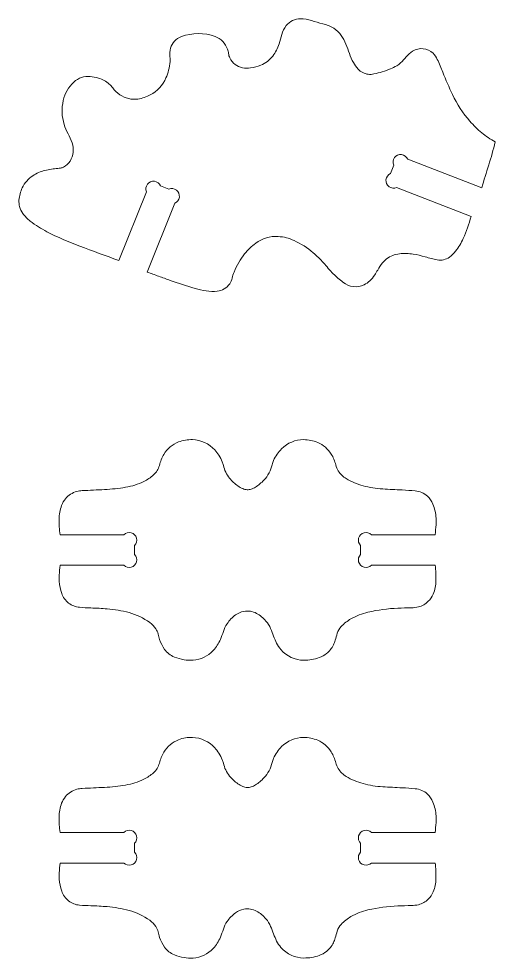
# Model space of a CAD drawing. Header units: millimetres. Extents: x -108 to 108, y -119 to 67.
# Drawn here: x 56.97 to 75.06, y -115.79 to -80.11 of the extents above; entities that cross this region are included whole.
import ezdxf

# ---------------------------------------------------------------- set-up
doc = ezdxf.new("R2010")
doc.units = ezdxf.units.MM
doc.header["$MEASUREMENT"] = 0
doc.layers.add('Capa 1', color=7, linetype='Continuous')

msp = doc.modelspace()

# ---------------------------------------------------------------- linework, layer by layer
at = {"layer": 'Capa 1', "color": 18, "lineweight": 9}
for points, knots in [([(61.8412, -89.7294), (61.8412, -89.7294), (62.8903, -87.1146), (62.8903, -87.1146), (62.8903, -87.1146), (62.9855, -87.0739), (63.0517, -86.9856), (63.0641, -86.8829), (63.0641, -86.8829), (63.0764, -86.7801), (63.033, -86.6786), (62.9503, -86.6166), (62.9503, -86.6166), (62.8675, -86.5545), (62.7579, -86.5413), (62.6627, -86.582), (62.6627, -86.582), (62.6627, -86.582), (62.3479, -86.4556), (62.3479, -86.4556), (62.3479, -86.4556), (62.3072, -86.3605), (62.2189, -86.2943), (62.1162, -86.2819), (62.1162, -86.2819), (62.0135, -86.2696), (61.912, -86.3129), (61.8499, -86.3957), (61.8499, -86.3957), (61.7878, -86.4785), (61.7746, -86.5881), (61.8153, -86.6832), (61.8153, -86.6832), (61.8153, -86.6832), (60.7672, -89.2953), (60.7672, -89.2953), (60.7672, -89.2953), (60.2715, -89.1121), (59.7759, -88.9289), (59.2802, -88.7457), (59.2802, -88.7457), (58.855, -88.5886), (58.44, -88.4053), (58.0376, -88.1968), (58.0376, -88.1968), (57.8157, -88.0818), (57.604, -87.948), (57.405, -87.797), (57.405, -87.797), (57.2957, -87.714), (57.2002, -87.6144), (57.1219, -87.5018), (57.1219, -87.5018), (57.0678, -87.4238), (57.0265, -87.3376), (56.9999, -87.2464), (56.9999, -87.2464), (56.9764, -87.1663), (56.968, -87.0825), (56.975, -86.9993), (56.975, -86.9993), (56.9886, -86.8371), (57.0315, -86.6786), (57.1015, -86.5317), (57.1015, -86.5317), (57.1903, -86.3454), (57.3279, -86.1866), (57.4997, -86.0723), (57.4997, -86.0723), (57.6403, -85.9787), (57.7962, -85.9103), (57.9603, -85.8703), (57.9603, -85.8703), (58.1222, -85.8308), (58.2872, -85.805), (58.4535, -85.7933), (58.4535, -85.7933), (58.4843, -85.7911), (58.5149, -85.7876), (58.5454, -85.7827), (58.5454, -85.7827), (58.5886, -85.7758), (58.6305, -85.7627), (58.6698, -85.7436), (58.6698, -85.7436), (58.7731, -85.6936), (58.8592, -85.6141), (58.9173, -85.5151), (58.9173, -85.5151), (59.0408, -85.3046), (59.0677, -85.0514), (58.991, -84.8197), (58.991, -84.8197), (58.9514, -84.7), (58.9003, -84.5844), (58.8383, -84.4745), (58.8383, -84.4745), (58.7763, -84.3646), (58.7265, -84.2482), (58.6895, -84.1276), (58.6895, -84.1276), (58.5985, -83.83), (58.5869, -83.5136), (58.6558, -83.2101), (58.6558, -83.2101), (58.7163, -82.9439), (58.8557, -82.702), (59.0556, -82.5162), (59.0556, -82.5162), (59.1411, -82.4367), (59.2421, -82.3758), (59.3523, -82.3374), (59.3523, -82.3374), (59.4548, -82.3016), (59.564, -82.2892), (59.6719, -82.3011), (59.6719, -82.3011), (59.7796, -82.313), (59.8862, -82.3332), (59.9908, -82.3616), (59.9908, -82.3616), (60.1442, -82.4033), (60.2852, -82.4819), (60.4014, -82.5904), (60.4014, -82.5904), (60.4499, -82.6356), (60.4945, -82.685), (60.5346, -82.7378), (60.5346, -82.7378), (60.6094, -82.8364), (60.6993, -82.9225), (60.801, -82.9929), (60.801, -82.9929), (60.9039, -83.0641), (61.019, -83.1155), (61.1406, -83.1446), (61.1406, -83.1446), (61.2562, -83.1723), (61.3761, -83.1771), (61.4935, -83.1587), (61.4935, -83.1587), (61.657, -83.1331), (61.8149, -83.0802), (61.9607, -83.0021), (61.9607, -83.0021), (62.2254, -82.8603), (62.4349, -82.6343), (62.5561, -82.3597), (62.5561, -82.3597), (62.5985, -82.2637), (62.6326, -82.1644), (62.658, -82.0626), (62.658, -82.0626), (62.6847, -81.9558), (62.7026, -81.8471), (62.7117, -81.7373), (62.7117, -81.7373), (62.7166, -81.6772), (62.7148, -81.6168), (62.7061, -81.5571), (62.7061, -81.5571), (62.69, -81.4455), (62.6976, -81.3316), (62.7285, -81.2231), (62.7285, -81.2231), (62.756, -81.1265), (62.8065, -81.038), (62.8757, -80.9652), (62.8757, -80.9652), (62.9497, -80.8873), (63.0404, -80.8272), (63.1408, -80.7893), (63.1408, -80.7893), (63.5536, -80.6335), (64.0092, -80.6329), (64.4225, -80.7875), (64.4225, -80.7875), (64.6417, -80.8695), (64.814, -81.0437), (64.8938, -81.2636), (64.8938, -81.2636), (64.9132, -81.3173), (64.9263, -81.373), (64.9327, -81.4297), (64.9327, -81.4297), (64.939, -81.4866), (64.9546, -81.5421), (64.9787, -81.594), (64.9787, -81.594), (65.0245, -81.6924), (65.0929, -81.7785), (65.1785, -81.8453), (65.1785, -81.8453), (65.2618, -81.9103), (65.3597, -81.954), (65.4638, -81.9726), (65.4638, -81.9726), (65.5628, -81.9902), (65.6639, -81.9919), (65.7634, -81.9777), (65.7634, -81.9777), (65.8979, -81.9584), (66.0296, -81.9235), (66.1558, -81.8735), (66.1558, -81.8735), (66.3361, -81.8021), (66.4929, -81.6821), (66.6088, -81.5266), (66.6088, -81.5266), (66.7134, -81.3864), (66.796, -81.2312), (66.854, -81.0661), (66.854, -81.0661), (66.8952, -80.9487), (66.9297, -80.8291), (66.9573, -80.7077), (66.9573, -80.7077), (66.9853, -80.585), (67.0408, -80.4701), (67.1196, -80.3719), (67.1196, -80.3719), (67.2526, -80.2063), (67.4543, -80.1108), (67.6667, -80.1128), (67.6667, -80.1128), (67.8064, -80.1142), (67.9451, -80.1364), (68.0783, -80.1787), (68.0783, -80.1787), (68.2213, -80.2242), (68.3658, -80.2651), (68.5114, -80.3014), (68.5114, -80.3014), (68.6578, -80.3379), (68.798, -80.3958), (68.9275, -80.4733), (68.9275, -80.4733), (69.0411, -80.5412), (69.1386, -80.633), (69.2133, -80.7423), (69.2133, -80.7423), (69.2839, -80.8456), (69.3427, -80.9565), (69.3888, -81.0728), (69.3888, -81.0728), (69.4352, -81.1902), (69.4783, -81.3089), (69.518, -81.4288), (69.518, -81.4288), (69.5578, -81.549), (69.61, -81.6646), (69.6739, -81.7739), (69.6739, -81.7739), (69.7256, -81.8626), (69.7864, -81.9457), (69.8553, -82.0219), (69.8553, -82.0219), (69.9536, -82.1305), (70.0878, -82.2), (70.2332, -82.2174), (70.2332, -82.2174), (70.3059, -82.2261), (70.3794, -82.2225), (70.4509, -82.2068), (70.4509, -82.2068), (70.6652, -82.1597), (70.8751, -82.0946), (71.0785, -82.0121), (71.0785, -82.0121), (71.1605, -81.9788), (71.2399, -81.9394), (71.316, -81.8941), (71.316, -81.8941), (71.3692, -81.8624), (71.4189, -81.8251), (71.4641, -81.7827), (71.4641, -81.7827), (71.5408, -81.7107), (71.6135, -81.6345), (71.6818, -81.5544), (71.6818, -81.5544), (71.7503, -81.4739), (71.8301, -81.4038), (71.9188, -81.3462), (71.9188, -81.3462), (72.0387, -81.2683), (72.1815, -81.2332), (72.3239, -81.2466), (72.3239, -81.2466), (72.4637, -81.2598), (72.5949, -81.3208), (72.6951, -81.4193), (72.6951, -81.4193), (72.7633, -81.4863), (72.8186, -81.5652), (72.8582, -81.6522), (72.8582, -81.6522), (72.9316, -81.8137), (73.0012, -81.9769), (73.0666, -82.1417), (73.0666, -82.1417), (73.1802, -82.4276), (73.3032, -82.7096), (73.4353, -82.9874), (73.4353, -82.9874), (73.6096, -83.3537), (73.8321, -83.6949), (74.097, -84.0021), (74.097, -84.0021), (74.2336, -84.1605), (74.3838, -84.3066), (74.5458, -84.439), (74.5458, -84.439), (74.7054, -84.5694), (74.8763, -84.6855), (75.0564, -84.7859), (75.0564, -84.7859), (74.9846, -85.081), (74.9026, -85.3734), (74.8104, -85.6627), (74.8104, -85.6627), (74.7182, -85.952), (74.6301, -86.2425), (74.5461, -86.5342), (74.5461, -86.5342), (74.5461, -86.5342), (71.7333, -85.4399), (71.7333, -85.4399), (71.7333, -85.4399), (71.6917, -85.3452), (71.6027, -85.2799), (71.4998, -85.2687), (71.4998, -85.2687), (71.397, -85.2574), (71.2959, -85.3018), (71.2347, -85.3853), (71.2347, -85.3853), (71.1736, -85.4687), (71.1615, -85.5784), (71.2032, -85.6731), (71.2032, -85.6731), (71.2032, -85.6731), (71.0802, -85.9893), (71.0802, -85.9893), (71.0802, -85.9893), (70.9855, -86.031), (70.9202, -86.12), (70.9089, -86.2228), (70.9089, -86.2228), (70.8977, -86.3257), (70.9421, -86.4267), (71.0255, -86.4879), (71.0255, -86.4879), (71.109, -86.5491), (71.2187, -86.5611), (71.3134, -86.5194), (71.3134, -86.5194), (71.3134, -86.5194), (74.1416, -87.6196), (74.1416, -87.6196), (74.1416, -87.6196), (74.0638, -87.9077), (73.9635, -88.1893), (73.8416, -88.4618), (73.8416, -88.4618), (73.7663, -88.6302), (73.6698, -88.7883), (73.5544, -88.9322), (73.5544, -88.9322), (73.4848, -89.0191), (73.4044, -89.0967), (73.3151, -89.1631), (73.3151, -89.1631), (73.184, -89.2607), (73.0176, -89.2981), (72.8573, -89.2661), (72.8573, -89.2661), (72.7035, -89.2353), (72.551, -89.1977), (72.4006, -89.1532), (72.4006, -89.1532), (72.25, -89.1088), (72.0967, -89.0742), (71.9417, -89.0496), (71.9417, -89.0496), (71.7688, -89.0221), (71.5931, -89.0175), (71.4191, -89.0358), (71.4191, -89.0358), (71.2428, -89.0543), (71.0753, -89.1212), (70.9347, -89.2291), (70.9347, -89.2291), (70.8767, -89.2737), (70.8242, -89.3251), (70.7786, -89.3823), (70.7786, -89.3823), (70.7102, -89.4678), (70.6489, -89.5588), (70.5952, -89.6542), (70.5952, -89.6542), (70.5599, -89.7169), (70.5226, -89.7783), (70.4832, -89.8385), (70.4832, -89.8385), (70.4291, -89.9212), (70.3651, -89.9972), (70.2927, -90.0646), (70.2927, -90.0646), (70.2286, -90.1244), (70.157, -90.1755), (70.0796, -90.2166), (70.0796, -90.2166), (69.9538, -90.2836), (69.8094, -90.3075), (69.6686, -90.2848), (69.6686, -90.2848), (69.5266, -90.2619), (69.3921, -90.2054), (69.2764, -90.1199), (69.2764, -90.1199), (69.1435, -90.0218), (69.0195, -89.912), (68.9061, -89.7919), (68.9061, -89.7919), (68.7801, -89.6584), (68.6571, -89.5221), (68.5373, -89.383), (68.5373, -89.383), (68.4173, -89.2437), (68.2865, -89.1142), (68.1459, -88.9957), (68.1459, -88.9957), (67.9251, -88.8095), (67.6805, -88.6536), (67.4185, -88.5319), (67.4185, -88.5319), (67.23, -88.4444), (67.0269, -88.3928), (66.8195, -88.3797), (66.8195, -88.3797), (66.5125, -88.3604), (66.2088, -88.4507), (65.9624, -88.6347), (65.9624, -88.6347), (65.8055, -88.7519), (65.6645, -88.8888), (65.5429, -89.0423), (65.5429, -89.0423), (65.4621, -89.1444), (65.3887, -89.2521), (65.3232, -89.3647), (65.3232, -89.3647), (65.2542, -89.4835), (65.1932, -89.607), (65.1409, -89.7342), (65.1409, -89.7342), (65.1109, -89.8071), (65.0869, -89.8823), (65.069, -89.959), (65.069, -89.959), (65.0511, -90.0363), (65.0193, -90.1097), (64.9752, -90.1757), (64.9752, -90.1757), (64.8674, -90.3373), (64.6919, -90.4412), (64.4984, -90.4583), (64.4984, -90.4583), (64.3613, -90.4704), (64.2232, -90.4659), (64.0872, -90.4449), (64.0872, -90.4449), (63.9424, -90.4225), (63.7991, -90.3907), (63.6583, -90.3498), (63.6583, -90.3498), (63.3409, -90.2576), (63.0262, -90.1564), (62.7147, -90.0461), (62.7147, -90.0461), (62.5687, -89.9945), (62.423, -89.942), (62.2776, -89.8886), (62.2776, -89.8886), (62.1322, -89.8353), (61.9868, -89.7822), (61.8412, -89.7294)], [0, 0, 0, 0, 0.0081301, 0.0081301, 0.0081301, 0.0081301, 0.0162602, 0.0162602, 0.0162602, 0.0162602, 0.0243902, 0.0243902, 0.0243902, 0.0243902, 0.0325203, 0.0325203, 0.0325203, 0.0325203, 0.0406504, 0.0406504, 0.0406504, 0.0406504, 0.0487805, 0.0487805, 0.0487805, 0.0487805, 0.0569106, 0.0569106, 0.0569106, 0.0569106, 0.0650407, 0.0650407, 0.0650407, 0.0650407, 0.0731707, 0.0731707, 0.0731707, 0.0731707, 0.0813008, 0.0813008, 0.0813008, 0.0813008, 0.0894309, 0.0894309, 0.0894309, 0.0894309, 0.097561, 0.097561, 0.097561, 0.097561, 0.1056911, 0.1056911, 0.1056911, 0.1056911, 0.1138211, 0.1138211, 0.1138211, 0.1138211, 0.1219512, 0.1219512, 0.1219512, 0.1219512, 0.1300813, 0.1300813, 0.1300813, 0.1300813, 0.1382114, 0.1382114, 0.1382114, 0.1382114, 0.1463415, 0.1463415, 0.1463415, 0.1463415, 0.1544715, 0.1544715, 0.1544715, 0.1544715, 0.1626016, 0.1626016, 0.1626016, 0.1626016, 0.1707317, 0.1707317, 0.1707317, 0.1707317, 0.1788618, 0.1788618, 0.1788618, 0.1788618, 0.1869919, 0.1869919, 0.1869919, 0.1869919, 0.195122, 0.195122, 0.195122, 0.195122, 0.203252, 0.203252, 0.203252, 0.203252, 0.2113821, 0.2113821, 0.2113821, 0.2113821, 0.2195122, 0.2195122, 0.2195122, 0.2195122, 0.2276423, 0.2276423, 0.2276423, 0.2276423, 0.2357724, 0.2357724, 0.2357724, 0.2357724, 0.2439024, 0.2439024, 0.2439024, 0.2439024, 0.2520325, 0.2520325, 0.2520325, 0.2520325, 0.2601626, 0.2601626, 0.2601626, 0.2601626, 0.2682927, 0.2682927, 0.2682927, 0.2682927, 0.2764228, 0.2764228, 0.2764228, 0.2764228, 0.2845528, 0.2845528, 0.2845528, 0.2845528, 0.2926829, 0.2926829, 0.2926829, 0.2926829, 0.300813, 0.300813, 0.300813, 0.300813, 0.3089431, 0.3089431, 0.3089431, 0.3089431, 0.3170732, 0.3170732, 0.3170732, 0.3170732, 0.3252033, 0.3252033, 0.3252033, 0.3252033, 0.3333333, 0.3333333, 0.3333333, 0.3333333, 0.3414634, 0.3414634, 0.3414634, 0.3414634, 0.3495935, 0.3495935, 0.3495935, 0.3495935, 0.3577236, 0.3577236, 0.3577236, 0.3577236, 0.3658537, 0.3658537, 0.3658537, 0.3658537, 0.3739837, 0.3739837, 0.3739837, 0.3739837, 0.3821138, 0.3821138, 0.3821138, 0.3821138, 0.3902439, 0.3902439, 0.3902439, 0.3902439, 0.398374, 0.398374, 0.398374, 0.398374, 0.4065041, 0.4065041, 0.4065041, 0.4065041, 0.4146341, 0.4146341, 0.4146341, 0.4146341, 0.4227642, 0.4227642, 0.4227642, 0.4227642, 0.4308943, 0.4308943, 0.4308943, 0.4308943, 0.4390244, 0.4390244, 0.4390244, 0.4390244, 0.4471545, 0.4471545, 0.4471545, 0.4471545, 0.4552846, 0.4552846, 0.4552846, 0.4552846, 0.4634146, 0.4634146, 0.4634146, 0.4634146, 0.4715447, 0.4715447, 0.4715447, 0.4715447, 0.4796748, 0.4796748, 0.4796748, 0.4796748, 0.4878049, 0.4878049, 0.4878049, 0.4878049, 0.495935, 0.495935, 0.495935, 0.495935, 0.504065, 0.504065, 0.504065, 0.504065, 0.5121951, 0.5121951, 0.5121951, 0.5121951, 0.5203252, 0.5203252, 0.5203252, 0.5203252, 0.5284553, 0.5284553, 0.5284553, 0.5284553, 0.5365854, 0.5365854, 0.5365854, 0.5365854, 0.5447154, 0.5447154, 0.5447154, 0.5447154, 0.5528455, 0.5528455, 0.5528455, 0.5528455, 0.5609756, 0.5609756, 0.5609756, 0.5609756, 0.5691057, 0.5691057, 0.5691057, 0.5691057, 0.5772358, 0.5772358, 0.5772358, 0.5772358, 0.5853659, 0.5853659, 0.5853659, 0.5853659, 0.5934959, 0.5934959, 0.5934959, 0.5934959, 0.601626, 0.601626, 0.601626, 0.601626, 0.6097561, 0.6097561, 0.6097561, 0.6097561, 0.6178862, 0.6178862, 0.6178862, 0.6178862, 0.6260163, 0.6260163, 0.6260163, 0.6260163, 0.6341463, 0.6341463, 0.6341463, 0.6341463, 0.6422764, 0.6422764, 0.6422764, 0.6422764, 0.6504065, 0.6504065, 0.6504065, 0.6504065, 0.6585366, 0.6585366, 0.6585366, 0.6585366, 0.6666667, 0.6666667, 0.6666667, 0.6666667, 0.6747967, 0.6747967, 0.6747967, 0.6747967, 0.6829268, 0.6829268, 0.6829268, 0.6829268, 0.6910569, 0.6910569, 0.6910569, 0.6910569, 0.699187, 0.699187, 0.699187, 0.699187, 0.7073171, 0.7073171, 0.7073171, 0.7073171, 0.7154472, 0.7154472, 0.7154472, 0.7154472, 0.7235772, 0.7235772, 0.7235772, 0.7235772, 0.7317073, 0.7317073, 0.7317073, 0.7317073, 0.7398374, 0.7398374, 0.7398374, 0.7398374, 0.7479675, 0.7479675, 0.7479675, 0.7479675, 0.7560976, 0.7560976, 0.7560976, 0.7560976, 0.7642276, 0.7642276, 0.7642276, 0.7642276, 0.7723577, 0.7723577, 0.7723577, 0.7723577, 0.7804878, 0.7804878, 0.7804878, 0.7804878, 0.7886179, 0.7886179, 0.7886179, 0.7886179, 0.796748, 0.796748, 0.796748, 0.796748, 0.804878, 0.804878, 0.804878, 0.804878, 0.8130081, 0.8130081, 0.8130081, 0.8130081, 0.8211382, 0.8211382, 0.8211382, 0.8211382, 0.8292683, 0.8292683, 0.8292683, 0.8292683, 0.8373984, 0.8373984, 0.8373984, 0.8373984, 0.8455285, 0.8455285, 0.8455285, 0.8455285, 0.8536585, 0.8536585, 0.8536585, 0.8536585, 0.8617886, 0.8617886, 0.8617886, 0.8617886, 0.8699187, 0.8699187, 0.8699187, 0.8699187, 0.8780488, 0.8780488, 0.8780488, 0.8780488, 0.8861789, 0.8861789, 0.8861789, 0.8861789, 0.8943089, 0.8943089, 0.8943089, 0.8943089, 0.902439, 0.902439, 0.902439, 0.902439, 0.9105691, 0.9105691, 0.9105691, 0.9105691, 0.9186992, 0.9186992, 0.9186992, 0.9186992, 0.9268293, 0.9268293, 0.9268293, 0.9268293, 0.9349593, 0.9349593, 0.9349593, 0.9349593, 0.9430894, 0.9430894, 0.9430894, 0.9430894, 0.9512195, 0.9512195, 0.9512195, 0.9512195, 0.9593496, 0.9593496, 0.9593496, 0.9593496, 0.9674797, 0.9674797, 0.9674797, 0.9674797, 0.9756098, 0.9756098, 0.9756098, 0.9756098, 0.9837398, 0.9837398, 0.9837398, 0.9837398, 1, 1, 1, 1]), ([(72.7725, -99.707), (72.7725, -99.707), (70.3549, -99.7069), (70.3549, -99.7069), (70.3549, -99.7069), (70.2818, -99.6338), (70.1752, -99.6052), (70.0752, -99.632), (70.0752, -99.632), (69.9753, -99.6588), (69.8972, -99.7368), (69.8705, -99.8368), (69.8705, -99.8368), (69.8437, -99.9367), (69.8722, -100.0433), (69.9454, -100.1165), (69.9454, -100.1165), (69.9454, -100.1165), (69.9454, -100.4557), (69.9454, -100.4557), (69.9454, -100.4557), (69.8722, -100.5289), (69.8437, -100.6355), (69.8705, -100.7355), (69.8705, -100.7355), (69.8972, -100.8354), (69.9753, -100.9135), (70.0752, -100.9402), (70.0752, -100.9402), (70.1752, -100.967), (70.2818, -100.9384), (70.355, -100.8653), (70.355, -100.8653), (70.355, -100.8653), (72.7764, -100.8652), (72.7764, -100.8652), (72.7764, -100.8652), (72.8007, -101.0622), (72.811, -101.2606), (72.8074, -101.459), (72.8074, -101.459), (72.8042, -101.6311), (72.7684, -101.801), (72.702, -101.9598), (72.702, -101.9598), (72.6588, -102.0632), (72.5959, -102.1574), (72.5169, -102.237), (72.5169, -102.237), (72.4142, -102.3405), (72.2847, -102.4134), (72.1429, -102.4474), (72.1429, -102.4474), (72.0541, -102.4687), (71.9633, -102.4801), (71.8721, -102.4815), (71.8721, -102.4815), (71.7032, -102.4839), (71.5343, -102.4888), (71.3656, -102.4959), (71.3656, -102.4959), (70.982, -102.5121), (70.6009, -102.5631), (70.2265, -102.6482), (70.2265, -102.6482), (69.9998, -102.6997), (69.7821, -102.7851), (69.5808, -102.9016), (69.5808, -102.9016), (69.4437, -102.9809), (69.3189, -103.0796), (69.2103, -103.1948), (69.2103, -103.1948), (69.1414, -103.2678), (69.0905, -103.3558), (69.0616, -103.4519), (69.0616, -103.4519), (69.0356, -103.5382), (69.0102, -103.6245), (68.9854, -103.7111), (68.9854, -103.7111), (68.9673, -103.774), (68.9437, -103.8351), (68.9148, -103.8938), (68.9148, -103.8938), (68.8519, -104.0217), (68.7612, -104.1341), (68.6495, -104.2226), (68.6495, -104.2226), (68.5669, -104.2881), (68.4741, -104.3397), (68.3748, -104.3752), (68.3748, -104.3752), (68.1871, -104.4424), (67.9889, -104.4757), (67.7895, -104.4738), (67.7895, -104.4738), (67.4567, -104.4705), (67.1412, -104.3243), (66.9233, -104.0726), (66.9233, -104.0726), (66.8587, -103.998), (66.8034, -103.9158), (66.7585, -103.8278), (66.7585, -103.8278), (66.7143, -103.7411), (66.6753, -103.6518), (66.6416, -103.5605), (66.6416, -103.5605), (66.6058, -103.4636), (66.5681, -103.3673), (66.5286, -103.2718), (66.5286, -103.2718), (66.4854, -103.1676), (66.4259, -103.071), (66.3521, -102.9857), (66.3521, -102.9857), (66.2505, -102.8682), (66.1288, -102.7697), (65.9926, -102.6949), (65.9926, -102.6949), (65.8463, -102.6145), (65.6766, -102.5872), (65.5124, -102.6179), (65.5124, -102.6179), (65.3979, -102.6392), (65.2898, -102.6862), (65.196, -102.7554), (65.196, -102.7554), (65.0722, -102.8467), (64.9648, -102.9584), (64.8783, -103.0856), (64.8783, -103.0856), (64.817, -103.1759), (64.7687, -103.2744), (64.7348, -103.3781), (64.7348, -103.3781), (64.701, -103.4813), (64.6634, -103.5833), (64.622, -103.6838), (64.622, -103.6838), (64.558, -103.8394), (64.4666, -103.9824), (64.3524, -104.106), (64.3524, -104.106), (64.1523, -104.3225), (63.8765, -104.4541), (63.5823, -104.4736), (63.5823, -104.4736), (63.4692, -104.4811), (63.3556, -104.4751), (63.2439, -104.4559), (63.2439, -104.4559), (63.1175, -104.4342), (62.9938, -104.3993), (62.8747, -104.3519), (62.8747, -104.3519), (62.7256, -104.2925), (62.5964, -104.1919), (62.5023, -104.062), (62.5023, -104.062), (62.4199, -103.9484), (62.3565, -103.822), (62.3147, -103.6881), (62.3147, -103.6881), (62.2932, -103.6193), (62.2745, -103.5496), (62.2586, -103.4793), (62.2586, -103.4793), (62.2426, -103.4084), (62.2135, -103.3412), (62.1727, -103.281), (62.1727, -103.281), (62.11, -103.1884), (62.0316, -103.1074), (61.941, -103.0418), (61.941, -103.0418), (61.7039, -102.8702), (61.4377, -102.7433), (61.1551, -102.6672), (61.1551, -102.6672), (60.8818, -102.5936), (60.6024, -102.5452), (60.3203, -102.5224), (60.3203, -102.5224), (60.1161, -102.506), (59.9115, -102.4948), (59.7068, -102.4889), (59.7068, -102.4889), (59.5627, -102.4847), (59.4188, -102.4767), (59.2752, -102.4648), (59.2752, -102.4648), (59.1243, -102.4523), (58.9803, -102.396), (58.861, -102.303), (58.861, -102.303), (58.7392, -102.208), (58.6475, -102.0797), (58.5972, -101.9338), (58.5972, -101.9338), (58.5462, -101.786), (58.5148, -101.6322), (58.5041, -101.4763), (58.5041, -101.4763), (58.4986, -101.3977), (58.4978, -101.3189), (58.5017, -101.2402), (58.5017, -101.2402), (58.5078, -101.1149), (58.5186, -100.9898), (58.534, -100.8652), (58.534, -100.8652), (58.534, -100.8652), (60.9554, -100.8653), (60.9554, -100.8653), (60.9554, -100.8653), (61.0285, -100.9384), (61.1352, -100.967), (61.2351, -100.9402), (61.2351, -100.9402), (61.335, -100.9135), (61.4131, -100.8354), (61.4399, -100.7355), (61.4399, -100.7355), (61.4666, -100.6355), (61.4381, -100.5289), (61.3649, -100.4557), (61.3649, -100.4557), (61.3649, -100.4557), (61.3649, -100.1165), (61.3649, -100.1165), (61.3649, -100.1165), (61.4381, -100.0433), (61.4666, -99.9367), (61.4399, -99.8368), (61.4399, -99.8368), (61.4131, -99.7368), (61.335, -99.6588), (61.2351, -99.632), (61.2351, -99.632), (61.1352, -99.6052), (61.0285, -99.6338), (60.9554, -99.7069), (60.9554, -99.7069), (60.9554, -99.7069), (58.5378, -99.707), (58.5378, -99.707), (58.5378, -99.707), (58.5097, -99.5118), (58.496, -99.3148), (58.4969, -99.1177), (58.4969, -99.1177), (58.4976, -98.9389), (58.5311, -98.7617), (58.5956, -98.5949), (58.5956, -98.5949), (58.6309, -98.5036), (58.6801, -98.4184), (58.7415, -98.3422), (58.7415, -98.3422), (58.8507, -98.2067), (59.0005, -98.1097), (59.1688, -98.0655), (59.1688, -98.0655), (59.2373, -98.0475), (59.3075, -98.0366), (59.3782, -98.033), (59.3782, -98.033), (59.6601, -98.0186), (59.9421, -98.0048), (60.224, -97.9914), (60.224, -97.9914), (60.4917, -97.9788), (60.7585, -97.9502), (61.0228, -97.9058), (61.0228, -97.9058), (61.265, -97.8652), (61.5001, -97.7899), (61.7208, -97.6822), (61.7208, -97.6822), (61.8527, -97.6178), (61.975, -97.5357), (62.0844, -97.438), (62.0844, -97.438), (62.1933, -97.3408), (62.2705, -97.2133), (62.3061, -97.0718), (62.3061, -97.0718), (62.3429, -96.9252), (62.4005, -96.7844), (62.477, -96.654), (62.477, -96.654), (62.6039, -96.4376), (62.8012, -96.2711), (63.0358, -96.1823), (63.0358, -96.1823), (63.2035, -96.1189), (63.3822, -96.0894), (63.5614, -96.0956), (63.5614, -96.0956), (63.8849, -96.1068), (64.1906, -96.2481), (64.4089, -96.4871), (64.4089, -96.4871), (64.4661, -96.5498), (64.5176, -96.6175), (64.5625, -96.6894), (64.5625, -96.6894), (64.6131, -96.7704), (64.6571, -96.8552), (64.6941, -96.9432), (64.6941, -96.9432), (64.7117, -96.9851), (64.7254, -97.0286), (64.7351, -97.073), (64.7351, -97.073), (64.7742, -97.2524), (64.8552, -97.4199), (64.9716, -97.562), (64.9716, -97.562), (65.0628, -97.6735), (65.1691, -97.7716), (65.2876, -97.8536), (65.2876, -97.8536), (65.3454, -97.8937), (65.4068, -97.9285), (65.4708, -97.9576), (65.4708, -97.9576), (65.5236, -97.9816), (65.5804, -97.9957), (65.6383, -97.9991), (65.6383, -97.9991), (65.6908, -98.0023), (65.7434, -97.9947), (65.7929, -97.9768), (65.7929, -97.9768), (65.8484, -97.9567), (65.9017, -97.9308), (65.9518, -97.8995), (65.9518, -97.8995), (66.0711, -97.8249), (66.1803, -97.7353), (66.2767, -97.6327), (66.2767, -97.6327), (66.4309, -97.4688), (66.538, -97.2664), (66.5868, -97.0467), (66.5868, -97.0467), (66.5988, -96.9924), (66.6165, -96.9396), (66.6396, -96.8891), (66.6396, -96.8891), (66.7151, -96.7235), (66.8194, -96.5726), (66.9477, -96.4434), (66.9477, -96.4434), (67.1682, -96.2213), (67.4685, -96.0961), (67.7816, -96.0958), (67.7816, -96.0958), (67.9653, -96.0956), (68.1474, -96.1325), (68.3166, -96.2041), (68.3166, -96.2041), (68.5285, -96.2938), (68.7077, -96.4466), (68.8297, -96.6416), (68.8297, -96.6416), (68.9098, -96.7698), (68.9677, -96.9107), (69.0008, -97.0582), (69.0008, -97.0582), (69.0187, -97.1377), (69.0506, -97.2133), (69.095, -97.2816), (69.095, -97.2816), (69.1736, -97.4022), (69.2786, -97.5033), (69.4021, -97.5772), (69.4021, -97.5772), (69.6019, -97.6968), (69.8172, -97.7881), (70.0421, -97.8485), (70.0421, -97.8485), (70.2854, -97.9138), (70.5345, -97.9545), (70.7859, -97.9698), (70.7859, -97.9698), (71.0318, -97.9848), (71.2779, -97.9977), (71.524, -98.0083), (71.524, -98.0083), (71.6901, -98.0155), (71.8559, -98.027), (72.0214, -98.0429), (72.0214, -98.0429), (72.1926, -98.0592), (72.3541, -98.1301), (72.4821, -98.245), (72.4821, -98.245), (72.5752, -98.3285), (72.6476, -98.4326), (72.6936, -98.549), (72.6936, -98.549), (72.7603, -98.718), (72.7999, -98.8965), (72.8109, -99.0778), (72.8109, -99.0778), (72.8161, -99.1625), (72.8161, -99.2473), (72.8109, -99.332), (72.8109, -99.332), (72.8032, -99.4574), (72.7904, -99.5826), (72.7725, -99.707)], [0, 0, 0, 0, 0.0095238, 0.0095238, 0.0095238, 0.0095238, 0.0190476, 0.0190476, 0.0190476, 0.0190476, 0.0285714, 0.0285714, 0.0285714, 0.0285714, 0.0380952, 0.0380952, 0.0380952, 0.0380952, 0.047619, 0.047619, 0.047619, 0.047619, 0.0571429, 0.0571429, 0.0571429, 0.0571429, 0.0666667, 0.0666667, 0.0666667, 0.0666667, 0.0761905, 0.0761905, 0.0761905, 0.0761905, 0.0857143, 0.0857143, 0.0857143, 0.0857143, 0.0952381, 0.0952381, 0.0952381, 0.0952381, 0.1047619, 0.1047619, 0.1047619, 0.1047619, 0.1142857, 0.1142857, 0.1142857, 0.1142857, 0.1238095, 0.1238095, 0.1238095, 0.1238095, 0.1333333, 0.1333333, 0.1333333, 0.1333333, 0.1428571, 0.1428571, 0.1428571, 0.1428571, 0.152381, 0.152381, 0.152381, 0.152381, 0.1619048, 0.1619048, 0.1619048, 0.1619048, 0.1714286, 0.1714286, 0.1714286, 0.1714286, 0.1809524, 0.1809524, 0.1809524, 0.1809524, 0.1904762, 0.1904762, 0.1904762, 0.1904762, 0.2, 0.2, 0.2, 0.2, 0.2095238, 0.2095238, 0.2095238, 0.2095238, 0.2190476, 0.2190476, 0.2190476, 0.2190476, 0.2285714, 0.2285714, 0.2285714, 0.2285714, 0.2380952, 0.2380952, 0.2380952, 0.2380952, 0.247619, 0.247619, 0.247619, 0.247619, 0.2571429, 0.2571429, 0.2571429, 0.2571429, 0.2666667, 0.2666667, 0.2666667, 0.2666667, 0.2761905, 0.2761905, 0.2761905, 0.2761905, 0.2857143, 0.2857143, 0.2857143, 0.2857143, 0.2952381, 0.2952381, 0.2952381, 0.2952381, 0.3047619, 0.3047619, 0.3047619, 0.3047619, 0.3142857, 0.3142857, 0.3142857, 0.3142857, 0.3238095, 0.3238095, 0.3238095, 0.3238095, 0.3333333, 0.3333333, 0.3333333, 0.3333333, 0.3428571, 0.3428571, 0.3428571, 0.3428571, 0.352381, 0.352381, 0.352381, 0.352381, 0.3619048, 0.3619048, 0.3619048, 0.3619048, 0.3714286, 0.3714286, 0.3714286, 0.3714286, 0.3809524, 0.3809524, 0.3809524, 0.3809524, 0.3904762, 0.3904762, 0.3904762, 0.3904762, 0.4, 0.4, 0.4, 0.4, 0.4095238, 0.4095238, 0.4095238, 0.4095238, 0.4190476, 0.4190476, 0.4190476, 0.4190476, 0.4285714, 0.4285714, 0.4285714, 0.4285714, 0.4380952, 0.4380952, 0.4380952, 0.4380952, 0.447619, 0.447619, 0.447619, 0.447619, 0.4571429, 0.4571429, 0.4571429, 0.4571429, 0.4666667, 0.4666667, 0.4666667, 0.4666667, 0.4761905, 0.4761905, 0.4761905, 0.4761905, 0.4857143, 0.4857143, 0.4857143, 0.4857143, 0.4952381, 0.4952381, 0.4952381, 0.4952381, 0.5047619, 0.5047619, 0.5047619, 0.5047619, 0.5142857, 0.5142857, 0.5142857, 0.5142857, 0.5238095, 0.5238095, 0.5238095, 0.5238095, 0.5333333, 0.5333333, 0.5333333, 0.5333333, 0.5428571, 0.5428571, 0.5428571, 0.5428571, 0.552381, 0.552381, 0.552381, 0.552381, 0.5619048, 0.5619048, 0.5619048, 0.5619048, 0.5714286, 0.5714286, 0.5714286, 0.5714286, 0.5809524, 0.5809524, 0.5809524, 0.5809524, 0.5904762, 0.5904762, 0.5904762, 0.5904762, 0.6, 0.6, 0.6, 0.6, 0.6095238, 0.6095238, 0.6095238, 0.6095238, 0.6190476, 0.6190476, 0.6190476, 0.6190476, 0.6285714, 0.6285714, 0.6285714, 0.6285714, 0.6380952, 0.6380952, 0.6380952, 0.6380952, 0.647619, 0.647619, 0.647619, 0.647619, 0.6571429, 0.6571429, 0.6571429, 0.6571429, 0.6666667, 0.6666667, 0.6666667, 0.6666667, 0.6761905, 0.6761905, 0.6761905, 0.6761905, 0.6857143, 0.6857143, 0.6857143, 0.6857143, 0.6952381, 0.6952381, 0.6952381, 0.6952381, 0.7047619, 0.7047619, 0.7047619, 0.7047619, 0.7142857, 0.7142857, 0.7142857, 0.7142857, 0.7238095, 0.7238095, 0.7238095, 0.7238095, 0.7333333, 0.7333333, 0.7333333, 0.7333333, 0.7428571, 0.7428571, 0.7428571, 0.7428571, 0.752381, 0.752381, 0.752381, 0.752381, 0.7619048, 0.7619048, 0.7619048, 0.7619048, 0.7714286, 0.7714286, 0.7714286, 0.7714286, 0.7809524, 0.7809524, 0.7809524, 0.7809524, 0.7904762, 0.7904762, 0.7904762, 0.7904762, 0.8, 0.8, 0.8, 0.8, 0.8095238, 0.8095238, 0.8095238, 0.8095238, 0.8190476, 0.8190476, 0.8190476, 0.8190476, 0.8285714, 0.8285714, 0.8285714, 0.8285714, 0.8380952, 0.8380952, 0.8380952, 0.8380952, 0.847619, 0.847619, 0.847619, 0.847619, 0.8571429, 0.8571429, 0.8571429, 0.8571429, 0.8666667, 0.8666667, 0.8666667, 0.8666667, 0.8761905, 0.8761905, 0.8761905, 0.8761905, 0.8857143, 0.8857143, 0.8857143, 0.8857143, 0.8952381, 0.8952381, 0.8952381, 0.8952381, 0.9047619, 0.9047619, 0.9047619, 0.9047619, 0.9142857, 0.9142857, 0.9142857, 0.9142857, 0.9238095, 0.9238095, 0.9238095, 0.9238095, 0.9333333, 0.9333333, 0.9333333, 0.9333333, 0.9428571, 0.9428571, 0.9428571, 0.9428571, 0.952381, 0.952381, 0.952381, 0.952381, 0.9619048, 0.9619048, 0.9619048, 0.9619048, 0.9714286, 0.9714286, 0.9714286, 0.9714286, 0.9809524, 0.9809524, 0.9809524, 0.9809524, 1, 1, 1, 1]), ([(72.7725, -111.0183), (72.7725, -111.0183), (70.3549, -111.0183), (70.3549, -111.0183), (70.3549, -111.0183), (70.2818, -110.9451), (70.1752, -110.9165), (70.0752, -110.9433), (70.0752, -110.9433), (69.9753, -110.9701), (69.8972, -111.0482), (69.8705, -111.1481), (69.8705, -111.1481), (69.8437, -111.248), (69.8722, -111.3547), (69.9454, -111.4278), (69.9454, -111.4278), (69.9454, -111.4278), (69.9454, -111.7671), (69.9454, -111.7671), (69.9454, -111.7671), (69.8722, -111.8402), (69.8437, -111.9469), (69.8705, -112.0468), (69.8705, -112.0468), (69.8972, -112.1467), (69.9753, -112.2248), (70.0752, -112.2516), (70.0752, -112.2516), (70.1752, -112.2783), (70.2818, -112.2498), (70.355, -112.1766), (70.355, -112.1766), (70.355, -112.1766), (72.7764, -112.1766), (72.7764, -112.1766), (72.7764, -112.1766), (72.8007, -112.3735), (72.811, -112.5719), (72.8074, -112.7703), (72.8074, -112.7703), (72.8042, -112.9424), (72.7684, -113.1124), (72.702, -113.2711), (72.702, -113.2711), (72.6588, -113.3746), (72.5959, -113.4687), (72.5169, -113.5483), (72.5169, -113.5483), (72.4142, -113.6518), (72.2847, -113.7247), (72.1429, -113.7587), (72.1429, -113.7587), (72.0541, -113.78), (71.9633, -113.7914), (71.8721, -113.7928), (71.8721, -113.7928), (71.7032, -113.7953), (71.5343, -113.8001), (71.3656, -113.8072), (71.3656, -113.8072), (70.982, -113.8235), (70.6009, -113.8744), (70.2265, -113.9595), (70.2265, -113.9595), (69.9998, -114.0111), (69.7821, -114.0965), (69.5808, -114.2129), (69.5808, -114.2129), (69.4437, -114.2922), (69.3189, -114.3909), (69.2103, -114.5061), (69.2103, -114.5061), (69.1414, -114.5791), (69.0905, -114.6671), (69.0616, -114.7633), (69.0616, -114.7633), (69.0356, -114.8495), (69.0102, -114.9359), (68.9854, -115.0224), (68.9854, -115.0224), (68.9673, -115.0853), (68.9437, -115.1464), (68.9148, -115.2051), (68.9148, -115.2051), (68.8519, -115.333), (68.7612, -115.4454), (68.6495, -115.5339), (68.6495, -115.5339), (68.5669, -115.5994), (68.4741, -115.651), (68.3748, -115.6865), (68.3748, -115.6865), (68.1871, -115.7537), (67.9889, -115.7871), (67.7895, -115.7851), (67.7895, -115.7851), (67.4567, -115.7818), (67.1412, -115.6356), (66.9233, -115.384), (66.9233, -115.384), (66.8587, -115.3093), (66.8034, -115.2271), (66.7585, -115.1391), (66.7585, -115.1391), (66.7143, -115.0524), (66.6753, -114.9632), (66.6416, -114.8719), (66.6416, -114.8719), (66.6058, -114.7749), (66.5681, -114.6786), (66.5286, -114.5831), (66.5286, -114.5831), (66.4854, -114.4789), (66.4259, -114.3824), (66.3521, -114.297), (66.3521, -114.297), (66.2505, -114.1795), (66.1288, -114.081), (65.9926, -114.0062), (65.9926, -114.0062), (65.8463, -113.9258), (65.6766, -113.8986), (65.5124, -113.9292), (65.5124, -113.9292), (65.3979, -113.9506), (65.2898, -113.9976), (65.196, -114.0667), (65.196, -114.0667), (65.0722, -114.1581), (64.9648, -114.2697), (64.8783, -114.397), (64.8783, -114.397), (64.817, -114.4872), (64.7687, -114.5857), (64.7348, -114.6894), (64.7348, -114.6894), (64.701, -114.7927), (64.6634, -114.8946), (64.622, -114.9951), (64.622, -114.9951), (64.558, -115.1507), (64.4666, -115.2937), (64.3524, -115.4173), (64.3524, -115.4173), (64.1523, -115.6338), (63.8765, -115.7654), (63.5823, -115.7849), (63.5823, -115.7849), (63.4692, -115.7924), (63.3556, -115.7865), (63.2439, -115.7673), (63.2439, -115.7673), (63.1175, -115.7455), (62.9938, -115.7106), (62.8747, -115.6632), (62.8747, -115.6632), (62.7256, -115.6038), (62.5964, -115.5033), (62.5023, -115.3734), (62.5023, -115.3734), (62.4199, -115.2597), (62.3565, -115.1334), (62.3147, -114.9994), (62.3147, -114.9994), (62.2932, -114.9306), (62.2745, -114.861), (62.2586, -114.7907), (62.2586, -114.7907), (62.2426, -114.7198), (62.2135, -114.6525), (62.1727, -114.5923), (62.1727, -114.5923), (62.11, -114.4997), (62.0316, -114.4188), (61.941, -114.3532), (61.941, -114.3532), (61.7039, -114.1815), (61.4377, -114.0546), (61.1551, -113.9785), (61.1551, -113.9785), (60.8818, -113.9049), (60.6024, -113.8565), (60.3203, -113.8338), (60.3203, -113.8338), (60.1161, -113.8173), (59.9115, -113.8062), (59.7068, -113.8002), (59.7068, -113.8002), (59.5627, -113.7961), (59.4188, -113.788), (59.2752, -113.7761), (59.2752, -113.7761), (59.1243, -113.7637), (58.9803, -113.7074), (58.861, -113.6143), (58.861, -113.6143), (58.7392, -113.5193), (58.6475, -113.391), (58.5972, -113.2451), (58.5972, -113.2451), (58.5462, -113.0974), (58.5148, -112.9435), (58.5041, -112.7876), (58.5041, -112.7876), (58.4986, -112.709), (58.4978, -112.6302), (58.5017, -112.5515), (58.5017, -112.5515), (58.5078, -112.4262), (58.5186, -112.3011), (58.534, -112.1766), (58.534, -112.1766), (58.534, -112.1766), (60.9554, -112.1766), (60.9554, -112.1766), (60.9554, -112.1766), (61.0285, -112.2498), (61.1352, -112.2783), (61.2351, -112.2516), (61.2351, -112.2516), (61.335, -112.2248), (61.4131, -112.1467), (61.4399, -112.0468), (61.4399, -112.0468), (61.4666, -111.9469), (61.4381, -111.8402), (61.3649, -111.7671), (61.3649, -111.7671), (61.3649, -111.7671), (61.3649, -111.4278), (61.3649, -111.4278), (61.3649, -111.4278), (61.4381, -111.3547), (61.4666, -111.248), (61.4399, -111.1481), (61.4399, -111.1481), (61.4131, -111.0482), (61.335, -110.9701), (61.2351, -110.9433), (61.2351, -110.9433), (61.1352, -110.9165), (61.0285, -110.9451), (60.9554, -111.0183), (60.9554, -111.0183), (60.9554, -111.0183), (58.5378, -111.0183), (58.5378, -111.0183), (58.5378, -111.0183), (58.5097, -110.8231), (58.496, -110.6262), (58.4969, -110.429), (58.4969, -110.429), (58.4976, -110.2502), (58.5311, -110.073), (58.5956, -109.9062), (58.5956, -109.9062), (58.6309, -109.8149), (58.6801, -109.7297), (58.7415, -109.6535), (58.7415, -109.6535), (58.8507, -109.518), (59.0005, -109.4211), (59.1688, -109.3768), (59.1688, -109.3768), (59.2373, -109.3588), (59.3075, -109.3479), (59.3782, -109.3443), (59.3782, -109.3443), (59.6601, -109.3299), (59.9421, -109.3161), (60.224, -109.3027), (60.224, -109.3027), (60.4917, -109.2901), (60.7585, -109.2615), (61.0228, -109.2172), (61.0228, -109.2172), (61.265, -109.1765), (61.5001, -109.1012), (61.7208, -108.9935), (61.7208, -108.9935), (61.8527, -108.9292), (61.975, -108.847), (62.0844, -108.7493), (62.0844, -108.7493), (62.1933, -108.6522), (62.2705, -108.5247), (62.3061, -108.3832), (62.3061, -108.3832), (62.3429, -108.2365), (62.4005, -108.0958), (62.477, -107.9653), (62.477, -107.9653), (62.6039, -107.7489), (62.8012, -107.5825), (63.0358, -107.4937), (63.0358, -107.4937), (63.2035, -107.4302), (63.3822, -107.4007), (63.5614, -107.4069), (63.5614, -107.4069), (63.8849, -107.4181), (64.1906, -107.5594), (64.4089, -107.7984), (64.4089, -107.7984), (64.4661, -107.8611), (64.5176, -107.9288), (64.5625, -108.0008), (64.5625, -108.0008), (64.6131, -108.0817), (64.6571, -108.1666), (64.6941, -108.2545), (64.6941, -108.2545), (64.7117, -108.2965), (64.7254, -108.3399), (64.7351, -108.3843), (64.7351, -108.3843), (64.7742, -108.5637), (64.8552, -108.7313), (64.9716, -108.8734), (64.9716, -108.8734), (65.0628, -108.9848), (65.1691, -109.0829), (65.2876, -109.1649), (65.2876, -109.1649), (65.3454, -109.205), (65.4068, -109.2398), (65.4708, -109.2689), (65.4708, -109.2689), (65.5236, -109.2929), (65.5804, -109.307), (65.6383, -109.3105), (65.6383, -109.3105), (65.6908, -109.3136), (65.7434, -109.306), (65.7929, -109.2881), (65.7929, -109.2881), (65.8484, -109.2681), (65.9017, -109.2422), (65.9518, -109.2108), (65.9518, -109.2108), (66.0711, -109.1362), (66.1803, -109.0466), (66.2767, -108.9441), (66.2767, -108.9441), (66.4309, -108.7801), (66.538, -108.5777), (66.5868, -108.358), (66.5868, -108.358), (66.5988, -108.3038), (66.6165, -108.2509), (66.6396, -108.2004), (66.6396, -108.2004), (66.7151, -108.0348), (66.8194, -107.8839), (66.9477, -107.7548), (66.9477, -107.7548), (67.1682, -107.5326), (67.4685, -107.4075), (67.7816, -107.4071), (67.7816, -107.4071), (67.9653, -107.4069), (68.1474, -107.4438), (68.3166, -107.5154), (68.3166, -107.5154), (68.5285, -107.6051), (68.7077, -107.7579), (68.8297, -107.953), (68.8297, -107.953), (68.9098, -108.0811), (68.9677, -108.222), (69.0008, -108.3695), (69.0008, -108.3695), (69.0187, -108.449), (69.0506, -108.5246), (69.095, -108.5929), (69.095, -108.5929), (69.1736, -108.7135), (69.2786, -108.8146), (69.4021, -108.8886), (69.4021, -108.8886), (69.6019, -109.0082), (69.8172, -109.0994), (70.0421, -109.1598), (70.0421, -109.1598), (70.2854, -109.2252), (70.5345, -109.2658), (70.7859, -109.2811), (70.7859, -109.2811), (71.0318, -109.2961), (71.2779, -109.309), (71.524, -109.3196), (71.524, -109.3196), (71.6901, -109.3268), (71.8559, -109.3384), (72.0214, -109.3542), (72.0214, -109.3542), (72.1926, -109.3705), (72.3541, -109.4414), (72.4821, -109.5563), (72.4821, -109.5563), (72.5752, -109.6398), (72.6476, -109.744), (72.6936, -109.8603), (72.6936, -109.8603), (72.7603, -110.0293), (72.7999, -110.2078), (72.8109, -110.3891), (72.8109, -110.3891), (72.8161, -110.4738), (72.8161, -110.5587), (72.8109, -110.6433), (72.8109, -110.6433), (72.8032, -110.7688), (72.7904, -110.8939), (72.7725, -111.0183)], [0, 0, 0, 0, 0.0095238, 0.0095238, 0.0095238, 0.0095238, 0.0190476, 0.0190476, 0.0190476, 0.0190476, 0.0285714, 0.0285714, 0.0285714, 0.0285714, 0.0380952, 0.0380952, 0.0380952, 0.0380952, 0.047619, 0.047619, 0.047619, 0.047619, 0.0571429, 0.0571429, 0.0571429, 0.0571429, 0.0666667, 0.0666667, 0.0666667, 0.0666667, 0.0761905, 0.0761905, 0.0761905, 0.0761905, 0.0857143, 0.0857143, 0.0857143, 0.0857143, 0.0952381, 0.0952381, 0.0952381, 0.0952381, 0.1047619, 0.1047619, 0.1047619, 0.1047619, 0.1142857, 0.1142857, 0.1142857, 0.1142857, 0.1238095, 0.1238095, 0.1238095, 0.1238095, 0.1333333, 0.1333333, 0.1333333, 0.1333333, 0.1428571, 0.1428571, 0.1428571, 0.1428571, 0.152381, 0.152381, 0.152381, 0.152381, 0.1619048, 0.1619048, 0.1619048, 0.1619048, 0.1714286, 0.1714286, 0.1714286, 0.1714286, 0.1809524, 0.1809524, 0.1809524, 0.1809524, 0.1904762, 0.1904762, 0.1904762, 0.1904762, 0.2, 0.2, 0.2, 0.2, 0.2095238, 0.2095238, 0.2095238, 0.2095238, 0.2190476, 0.2190476, 0.2190476, 0.2190476, 0.2285714, 0.2285714, 0.2285714, 0.2285714, 0.2380952, 0.2380952, 0.2380952, 0.2380952, 0.247619, 0.247619, 0.247619, 0.247619, 0.2571429, 0.2571429, 0.2571429, 0.2571429, 0.2666667, 0.2666667, 0.2666667, 0.2666667, 0.2761905, 0.2761905, 0.2761905, 0.2761905, 0.2857143, 0.2857143, 0.2857143, 0.2857143, 0.2952381, 0.2952381, 0.2952381, 0.2952381, 0.3047619, 0.3047619, 0.3047619, 0.3047619, 0.3142857, 0.3142857, 0.3142857, 0.3142857, 0.3238095, 0.3238095, 0.3238095, 0.3238095, 0.3333333, 0.3333333, 0.3333333, 0.3333333, 0.3428571, 0.3428571, 0.3428571, 0.3428571, 0.352381, 0.352381, 0.352381, 0.352381, 0.3619048, 0.3619048, 0.3619048, 0.3619048, 0.3714286, 0.3714286, 0.3714286, 0.3714286, 0.3809524, 0.3809524, 0.3809524, 0.3809524, 0.3904762, 0.3904762, 0.3904762, 0.3904762, 0.4, 0.4, 0.4, 0.4, 0.4095238, 0.4095238, 0.4095238, 0.4095238, 0.4190476, 0.4190476, 0.4190476, 0.4190476, 0.4285714, 0.4285714, 0.4285714, 0.4285714, 0.4380952, 0.4380952, 0.4380952, 0.4380952, 0.447619, 0.447619, 0.447619, 0.447619, 0.4571429, 0.4571429, 0.4571429, 0.4571429, 0.4666667, 0.4666667, 0.4666667, 0.4666667, 0.4761905, 0.4761905, 0.4761905, 0.4761905, 0.4857143, 0.4857143, 0.4857143, 0.4857143, 0.4952381, 0.4952381, 0.4952381, 0.4952381, 0.5047619, 0.5047619, 0.5047619, 0.5047619, 0.5142857, 0.5142857, 0.5142857, 0.5142857, 0.5238095, 0.5238095, 0.5238095, 0.5238095, 0.5333333, 0.5333333, 0.5333333, 0.5333333, 0.5428571, 0.5428571, 0.5428571, 0.5428571, 0.552381, 0.552381, 0.552381, 0.552381, 0.5619048, 0.5619048, 0.5619048, 0.5619048, 0.5714286, 0.5714286, 0.5714286, 0.5714286, 0.5809524, 0.5809524, 0.5809524, 0.5809524, 0.5904762, 0.5904762, 0.5904762, 0.5904762, 0.6, 0.6, 0.6, 0.6, 0.6095238, 0.6095238, 0.6095238, 0.6095238, 0.6190476, 0.6190476, 0.6190476, 0.6190476, 0.6285714, 0.6285714, 0.6285714, 0.6285714, 0.6380952, 0.6380952, 0.6380952, 0.6380952, 0.647619, 0.647619, 0.647619, 0.647619, 0.6571429, 0.6571429, 0.6571429, 0.6571429, 0.6666667, 0.6666667, 0.6666667, 0.6666667, 0.6761905, 0.6761905, 0.6761905, 0.6761905, 0.6857143, 0.6857143, 0.6857143, 0.6857143, 0.6952381, 0.6952381, 0.6952381, 0.6952381, 0.7047619, 0.7047619, 0.7047619, 0.7047619, 0.7142857, 0.7142857, 0.7142857, 0.7142857, 0.7238095, 0.7238095, 0.7238095, 0.7238095, 0.7333333, 0.7333333, 0.7333333, 0.7333333, 0.7428571, 0.7428571, 0.7428571, 0.7428571, 0.752381, 0.752381, 0.752381, 0.752381, 0.7619048, 0.7619048, 0.7619048, 0.7619048, 0.7714286, 0.7714286, 0.7714286, 0.7714286, 0.7809524, 0.7809524, 0.7809524, 0.7809524, 0.7904762, 0.7904762, 0.7904762, 0.7904762, 0.8, 0.8, 0.8, 0.8, 0.8095238, 0.8095238, 0.8095238, 0.8095238, 0.8190476, 0.8190476, 0.8190476, 0.8190476, 0.8285714, 0.8285714, 0.8285714, 0.8285714, 0.8380952, 0.8380952, 0.8380952, 0.8380952, 0.847619, 0.847619, 0.847619, 0.847619, 0.8571429, 0.8571429, 0.8571429, 0.8571429, 0.8666667, 0.8666667, 0.8666667, 0.8666667, 0.8761905, 0.8761905, 0.8761905, 0.8761905, 0.8857143, 0.8857143, 0.8857143, 0.8857143, 0.8952381, 0.8952381, 0.8952381, 0.8952381, 0.9047619, 0.9047619, 0.9047619, 0.9047619, 0.9142857, 0.9142857, 0.9142857, 0.9142857, 0.9238095, 0.9238095, 0.9238095, 0.9238095, 0.9333333, 0.9333333, 0.9333333, 0.9333333, 0.9428571, 0.9428571, 0.9428571, 0.9428571, 0.952381, 0.952381, 0.952381, 0.952381, 0.9619048, 0.9619048, 0.9619048, 0.9619048, 0.9714286, 0.9714286, 0.9714286, 0.9714286, 0.9809524, 0.9809524, 0.9809524, 0.9809524, 1, 1, 1, 1])]:
    msp.add_open_spline(points, degree=3, knots=knots, dxfattribs=at)

doc.saveas('drawing.dxf')
